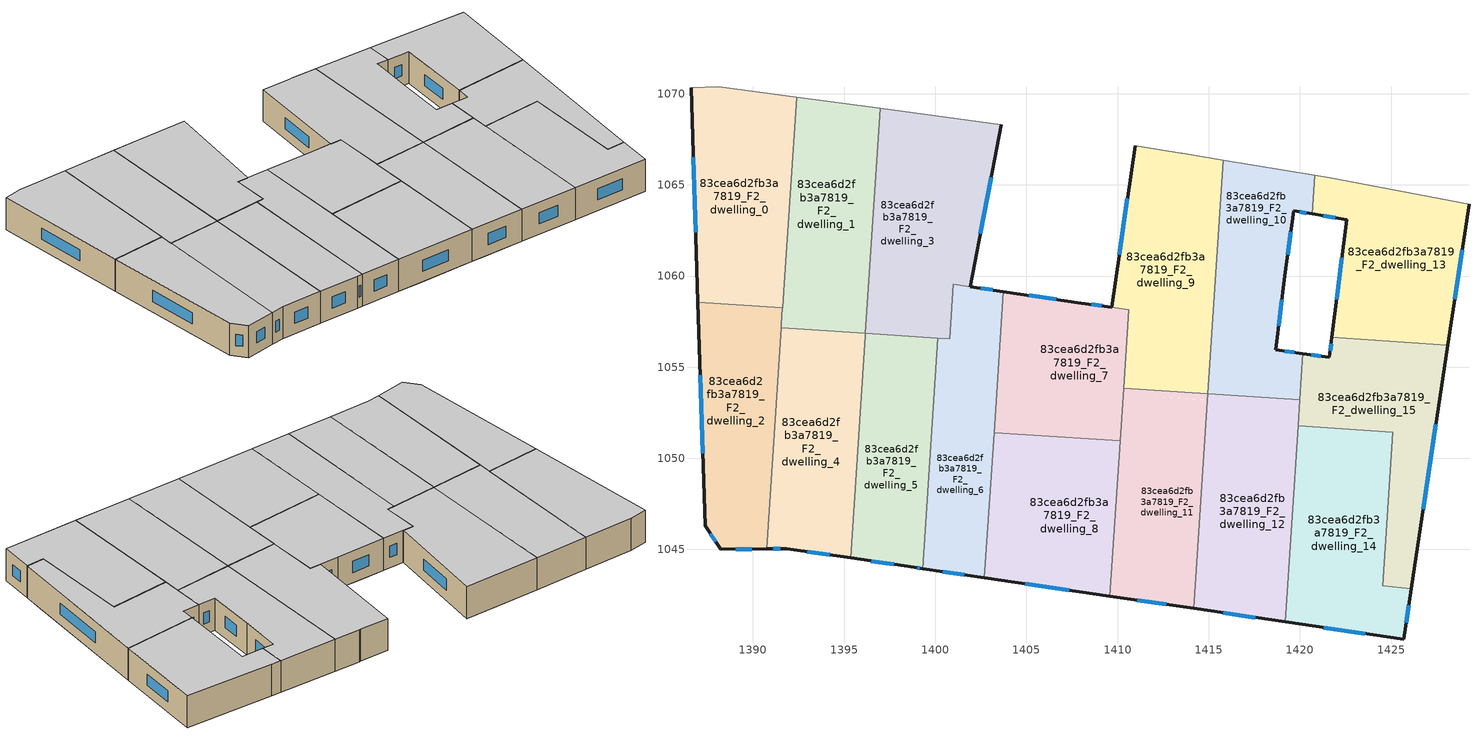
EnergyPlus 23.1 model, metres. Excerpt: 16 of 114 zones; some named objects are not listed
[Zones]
83cea6d2fb3a7819_F2_dwelling_0
 floor to 83cea6d2fb3a7819_F1_dwelling_0 (EU_floor_Construction): 1392.12,1069.85 1391.36,1058.34 1386.98,1058.63 1386.6,1070.34 1388.13,1070.39 z6
 floor to 83cea6d2fb3a7819_F1_dwelling_1 (EU_floor_Construction): 1392.39,1069.82 1391.63,1058.32 1391.36,1058.34 1392.12,1069.85 z6
 floor to 83cea6d2fb3a7819_F1_dwelling_2 (EU_floor_Construction): 1391.35,1058.34 1391.35,1058.27 1386.98,1058.56 1386.98,1058.63 z6
 floor to 83cea6d2fb3a7819_F1_dwelling_4 (EU_floor_Construction): 1391.62,1058.32 1391.62,1058.26 1391.35,1058.27 1391.36,1058.34 z6
 wall outside (EU_wall_Construction): 1386.6,1070.34 1386.98,1058.56 z6:9
 wall adiabatic (EU_wall_Construction): 1392.39,1069.82 1388.13,1070.39 1386.6,1070.34 z6:9
 wall to 83cea6d2fb3a7819_F2_dwelling_1 (EU_wall_Construction): 1391.62,1058.26 1391.68,1059.17 1392.39,1069.82 z6:9
 wall to 83cea6d2fb3a7819_F2_dwelling_2 (EU_wall_Construction): 1386.98,1058.56 1391.62,1058.26 z6:9
 window (EU_Window_Construction): 1386.72,1066.51 1386.86,1062.39 z6.98:8.02
 ceiling to 83cea6d2fb3a7819_F3_dwelling_0 (EU_floor_Construction): 1391.62,1058.26 1392.39,1069.82 1388.13,1070.39 1386.6,1070.34 1386.98,1058.56 z9
83cea6d2fb3a7819_F2_dwelling_1
 floor to 83cea6d2fb3a7819_F1_dwelling_1 (EU_floor_Construction): 1396.45,1069.27 1395.7,1058.05 1391.62,1058.32 1392.39,1069.82 z6
 floor to 83cea6d2fb3a7819_F1_dwelling_3 (EU_floor_Construction): 1396.99,1069.2 1396.17,1056.86 1395.63,1056.89 1395.64,1056.93 1395.7,1058.05 1396.45,1069.27 z6
 floor to 83cea6d2fb3a7819_F1_dwelling_4 (EU_floor_Construction): 1395.7,1058.05 1395.67,1057.45 1395.63,1056.93 1395.63,1056.89 1391.55,1057.16 1391.56,1057.33 1391.61,1058.16 1391.62,1058.32 z6
 wall adiabatic (EU_wall_Construction): 1396.99,1069.2 1392.39,1069.82 z6:9
 wall to 83cea6d2fb3a7819_F2_dwelling_3 (EU_wall_Construction): 1396.17,1056.86 1396.99,1069.2 z6:9
 wall to 83cea6d2fb3a7819_F2_dwelling_4 (EU_wall_Construction): 1391.55,1057.16 1396.17,1056.86 z6:9
 wall to 83cea6d2fb3a7819_F2_dwelling_2 (EU_wall_Construction): 1391.62,1058.26 1391.56,1057.33 1391.55,1057.16 z6:9
 ceiling to 83cea6d2fb3a7819_F3_dwelling_1 (EU_floor_Construction): 1396.17,1056.86 1396.99,1069.2 1392.39,1069.82 1391.62,1058.26 1391.56,1057.33 1391.55,1057.16 z9
83cea6d2fb3a7819_F2_dwelling_10
 floor to 83cea6d2fb3a7819_F1_dwelling_11 (EU_floor_Construction): 1420.81,1065.52 1420.67,1063.41 1419.66,1063.57 1419.17,1060.03 1418.68,1055.95 1420.16,1055.74 1419.99,1053.2 1414.96,1053.53 1415.8,1066.35 z6
 wall outside (EU_wall_Construction): 1420.16,1055.74 1418.68,1055.95 1419.17,1060.03 1419.66,1063.57 1420.67,1063.41 z6:9
 wall adiabatic (EU_wall_Construction): 1420.81,1065.52 1415.8,1066.35 z6:9
 wall to 83cea6d2fb3a7819_F2_dwelling_13 (EU_wall_Construction): 1420.67,1063.41 1420.81,1065.52 z6:9
 wall to 83cea6d2fb3a7819_F2_dwelling_9 (EU_wall_Construction): 1415.8,1066.35 1414.95,1053.53 z6:9
 wall to 83cea6d2fb3a7819_F2_dwelling_15 (EU_wall_Construction): 1419.99,1053.2 1420.16,1055.74 z6:9
 wall to 83cea6d2fb3a7819_F2_dwelling_12 (EU_wall_Construction): 1414.96,1053.53 1419.99,1053.2 z6:9
 window (EU_Window_Construction): 1419.99,1063.52 1420.34,1063.46 / 1419.33,1061.18 1419.5,1062.42 / 1418.84,1057.28 1419.01,1058.7 / 1419.68,1055.81 1419.16,1055.88 z6.98:8.02
 ceiling to 83cea6d2fb3a7819_F3_dwelling_10 (EU_floor_Construction): 1419.99,1053.2 1420.16,1055.74 1418.68,1055.95 1419.17,1060.03 1419.66,1063.57 1420.67,1063.41 1420.81,1065.52 1415.8,1066.35 1414.96,1053.53 z9
83cea6d2fb3a7819_F2_dwelling_11
 floor to 83cea6d2fb3a7819_F1_dwelling_12 (EU_floor_Construction): 1414.93,1053.2 1414.18,1041.76 1410.52,1042.3 1411.26,1053.44 z6
 floor to 83cea6d2fb3a7819_F1_dwelling_10 (EU_floor_Construction): 1414.79,1053.54 1414.77,1053.21 1411.26,1053.44 1411.28,1053.78 z6
 floor adiabatic (EU_floor_Construction): 1414.95,1053.53 1414.93,1053.2 1414.77,1053.21 1414.79,1053.54 z6; 1411.13,1051.55 1410.52,1042.3 1409.57,1042.44 1410.18,1051.62 z6
 floor to 83cea6d2fb3a7819_F1_dwelling_8 (EU_floor_Construction): 1411.28,1053.78 1411.13,1051.55 1410.18,1051.62 1410.33,1053.84 z6
 wall outside (EU_wall_Construction): 1409.57,1042.44 1414.18,1041.76 z6:9
 wall to 83cea6d2fb3a7819_F2_dwelling_12 (EU_wall_Construction): 1414.18,1041.76 1414.95,1053.53 z6:9
 wall to 83cea6d2fb3a7819_F2_dwelling_8 (EU_wall_Construction): 1410.14,1050.95 1409.57,1042.44 z6:9
 wall to 83cea6d2fb3a7819_F2_dwelling_9 (EU_wall_Construction): 1414.95,1053.53 1410.33,1053.84 z6:9
 wall to 83cea6d2fb3a7819_F2_dwelling_7 (EU_wall_Construction): 1410.33,1053.84 1410.14,1050.95 z6:9
 window (EU_Window_Construction): 1411.07,1042.22 1412.68,1041.98 z6.98:8.02
 ceiling to 83cea6d2fb3a7819_F3_dwelling_11 (EU_floor_Construction): 1414.18,1041.76 1414.95,1053.53 1410.33,1053.84 1409.57,1042.44 z9
83cea6d2fb3a7819_F2_dwelling_12
 floor adiabatic (EU_floor_Construction): 1419.97,1052.87 1419.19,1041.03 1414.85,1041.67 1415.61,1053.16 z6; 1419.99,1053.2 1419.97,1052.87 1414.93,1053.2 1414.95,1053.53 z6
 floor to 83cea6d2fb3a7819_F1_dwelling_12 (EU_floor_Construction): 1415.61,1053.16 1414.85,1041.67 1414.18,1041.76 1414.93,1053.2 z6
 wall outside (EU_wall_Construction): 1414.18,1041.76 1419.19,1041.03 z6:9
 wall to 83cea6d2fb3a7819_F2_dwelling_14 (EU_wall_Construction): 1419.19,1041.03 1419.9,1051.78 z6:9
 wall to 83cea6d2fb3a7819_F2_dwelling_15 (EU_wall_Construction): 1419.9,1051.78 1419.99,1053.2 z6:9
 window (EU_Window_Construction): 1415.8,1041.53 1417.56,1041.27 z6.98:8.02
 ceiling to 83cea6d2fb3a7819_F3_dwelling_12 (EU_floor_Construction): 1419.19,1041.03 1419.99,1053.2 1414.95,1053.53 1414.18,1041.76 z9
83cea6d2fb3a7819_F2_dwelling_13
 floor to 83cea6d2fb3a7819_F1_dwelling_14 (EU_floor_Construction): 1429.28,1063.95 1428.17,1056.54 1421.8,1056.96 1422.56,1063.1 1421.26,1063.31 1421.4,1065.42 1421.63,1065.38 z6
 floor to 83cea6d2fb3a7819_F1_dwelling_16 (EU_floor_Construction): 1428.17,1056.54 1428.12,1056.21 1421.75,1056.63 1421.8,1056.96 z6
 floor to 83cea6d2fb3a7819_F1_dwelling_11 (EU_floor_Construction): 1421.4,1065.42 1421.26,1063.31 1420.67,1063.41 1420.81,1065.52 z6
 wall outside (EU_wall_Construction): 1428.12,1056.21 1429.28,1063.95 / 1420.67,1063.41 1422.56,1063.1 1421.75,1056.63 z6:9
 wall adiabatic (EU_wall_Construction): 1429.28,1063.95 1421.63,1065.38 1420.81,1065.52 z6:9
 wall to 83cea6d2fb3a7819_F2_dwelling_15 (EU_wall_Construction): 1421.75,1056.63 1428.12,1056.21 z6:9
 window (EU_Window_Construction): 1428.5,1058.73 1428.9,1061.43 / 1422.3,1061 1422.02,1058.74 / 1421.28,1063.31 1421.94,1063.2 z6.98:8.02
 ceiling to 83cea6d2fb3a7819_F3_dwelling_13 (EU_floor_Construction): 1428.12,1056.21 1429.28,1063.95 1421.63,1065.38 1420.81,1065.52 1420.67,1063.41 1422.56,1063.1 1421.75,1056.63 z9
83cea6d2fb3a7819_F2_dwelling_14
 floor to 83cea6d2fb3a7819_F1_dwelling_15 (EU_floor_Construction): 1425.09,1051.44 1424.54,1043.02 1426.11,1042.85 1425.7,1040.07 1419.78,1040.94 1420.5,1051.74 z6
 floor to 83cea6d2fb3a7819_F1_dwelling_13 (EU_floor_Construction): 1420.5,1051.74 1419.78,1040.94 1419.19,1041.03 1419.9,1051.78 z6
 wall outside (EU_wall_Construction): 1419.19,1041.03 1425.7,1040.07 1426.11,1042.85 z6:9
 wall to 83cea6d2fb3a7819_F2_dwelling_15 (EU_wall_Construction): 1426.11,1042.85 1424.54,1043.02 1425.09,1051.44 1419.9,1051.78 z6:9
 window (EU_Window_Construction): 1421.3,1040.72 1423.58,1040.38 / 1425.83,1040.97 1425.98,1041.95 z6.98:8.02
 ceiling to 83cea6d2fb3a7819_F3_dwelling_14 (EU_floor_Construction): 1425.7,1040.07 1426.11,1042.85 1424.54,1043.02 1425.09,1051.44 1419.9,1051.78 1419.19,1041.03 z9
83cea6d2fb3a7819_F2_dwelling_15
 floor to 83cea6d2fb3a7819_F1_dwelling_16 (EU_floor_Construction): 1428.12,1056.21 1426.36,1044.51 1424.79,1044.68 1425.25,1051.75 1420.52,1052.07 1420.76,1055.66 1421.62,1055.54 1421.75,1056.63 z6
 floor to 83cea6d2fb3a7819_F1_dwelling_15 (EU_floor_Construction): 1425.25,1051.75 1424.79,1044.68 1426.36,1044.51 1426.11,1042.85 1424.54,1043.02 1425.09,1051.44 1420.5,1051.74 1420.52,1052.07 z6
 floor adiabatic (EU_floor_Construction): 1421.62,1055.54 1420.76,1055.66 1420.5,1051.74 1419.9,1051.78 1420.16,1055.74 z6
 wall outside (EU_wall_Construction): 1421.75,1056.63 1421.62,1055.54 1420.16,1055.74 / 1426.12,1042.86 1428.12,1056.21 z6:9
 window (EU_Window_Construction): 1421.14,1055.61 1420.63,1055.68 / 1421.71,1056.28 1421.66,1055.89 / 1426.77,1047.2 1427.47,1051.87 z6.98:8.02
 ceiling to 83cea6d2fb3a7819_F3_dwelling_15 (EU_floor_Construction): 1426.11,1042.85 1428.12,1056.21 1421.75,1056.63 1421.62,1055.54 1420.16,1055.74 1419.9,1051.78 1425.09,1051.44 1424.54,1043.02 z9
83cea6d2fb3a7819_F2_dwelling_2
 floor to 83cea6d2fb3a7819_F1_dwelling_2 (EU_floor_Construction): 1391.35,1058.27 1390.48,1045.03 1388.22,1045 1387.38,1046.29 1386.98,1058.56 z6
 floor to 83cea6d2fb3a7819_F1_dwelling_4 (EU_floor_Construction): 1391.62,1058.26 1391.56,1057.33 1390.75,1045.04 1390.48,1045.03 1391.35,1058.27 z6
 wall outside (EU_wall_Construction): 1386.98,1058.56 1387.38,1046.29 1388.22,1045 1390.75,1045.04 z6:9
 wall to 83cea6d2fb3a7819_F2_dwelling_4 (EU_wall_Construction): 1390.75,1045.04 1391.55,1057.16 z6:9
 window (EU_Window_Construction): 1387.11,1054.57 1387.25,1050.28 / 1389.04,1045.01 1389.93,1045.02 / 1387.65,1045.87 1387.95,1045.42 z6.98:8.02
 ceiling to 83cea6d2fb3a7819_F3_dwelling_2 (EU_floor_Construction): 1390.75,1045.04 1391.56,1057.33 1391.62,1058.26 1386.98,1058.56 1387.38,1046.29 1388.22,1045 z9
83cea6d2fb3a7819_F2_dwelling_3
 floor to 83cea6d2fb3a7819_F1_dwelling_3 (EU_floor_Construction): 1400.77,1068.68 1399.97,1056.61 1396.18,1056.86 1396.99,1069.2 z6
 floor to 83cea6d2fb3a7819_F1_dwelling_5 (EU_floor_Construction): 1403.63,1068.3 1401.91,1059.42 1400.98,1059.56 1400.78,1056.55 1399.97,1056.61 1400.77,1068.68 z6
 wall outside (EU_wall_Construction): 1401.91,1059.42 1403.63,1068.3 z6:9
 wall adiabatic (EU_wall_Construction): 1403.63,1068.3 1396.99,1069.2 z6:9
 wall to 83cea6d2fb3a7819_F2_dwelling_6 (EU_wall_Construction): 1400.13,1056.6 1400.78,1056.55 1400.98,1059.56 1401.91,1059.42 z6:9
 wall to 83cea6d2fb3a7819_F2_dwelling_5 (EU_wall_Construction): 1396.18,1056.86 1400.13,1056.6 z6:9
 window (EU_Window_Construction): 1402.47,1062.31 1403.07,1065.41 z6.98:8.02
 ceiling to 83cea6d2fb3a7819_F3_dwelling_3 (EU_floor_Construction): 1400.78,1056.55 1400.98,1059.56 1401.91,1059.42 1403.63,1068.3 1396.99,1069.2 1396.18,1056.86 z9
83cea6d2fb3a7819_F2_dwelling_4
 floor to 83cea6d2fb3a7819_F1_dwelling_4 (EU_floor_Construction): 1395.63,1056.89 1394.82,1044.61 1391.84,1045.05 1390.75,1045.04 1391.55,1057.16 z6
 floor to 83cea6d2fb3a7819_F1_dwelling_6 (EU_floor_Construction): 1396.05,1055.07 1395.36,1044.53 1394.82,1044.61 1395.51,1055.11 z6
 floor to 83cea6d2fb3a7819_F1_dwelling_3 (EU_floor_Construction): 1396.17,1056.86 1396.16,1056.7 1396.05,1055.07 1395.51,1055.11 1395.52,1055.32 1395.63,1056.89 z6
 wall outside (EU_wall_Construction): 1390.75,1045.04 1391.84,1045.05 1395.36,1044.53 z6:9
 wall to 83cea6d2fb3a7819_F2_dwelling_5 (EU_wall_Construction): 1395.36,1044.53 1396.16,1056.69 1396.17,1056.86 z6:9
 window (EU_Window_Construction): 1392.98,1044.88 1394.21,1044.7 / 1391.1,1045.04 1391.48,1045.05 z6.98:8.02
 ceiling to 83cea6d2fb3a7819_F3_dwelling_4 (EU_floor_Construction): 1395.36,1044.53 1396.16,1056.69 1396.17,1056.86 1391.55,1057.16 1390.75,1045.04 1391.84,1045.05 z9
83cea6d2fb3a7819_F2_dwelling_5
 floor to 83cea6d2fb3a7819_F1_dwelling_6 (EU_floor_Construction): 1399.85,1054.82 1399.14,1043.98 1395.36,1044.53 1396.05,1055.07 z6
 floor to 83cea6d2fb3a7819_F1_dwelling_3 (EU_floor_Construction): 1399.97,1056.61 1399.85,1054.82 1396.05,1055.07 1396.17,1056.86 z6
 floor to 83cea6d2fb3a7819_F1_dwelling_7 (EU_floor_Construction): 1400.02,1054.81 1399.3,1043.95 1399.14,1043.98 1399.85,1054.82 z6
 floor to 83cea6d2fb3a7819_F1_dwelling_5 (EU_floor_Construction): 1400.13,1056.6 1400.02,1054.81 1399.85,1054.82 1399.97,1056.61 z6
 wall outside (EU_wall_Construction): 1395.36,1044.53 1398.85,1044.02 1399.3,1043.95 z6:9
 wall to 83cea6d2fb3a7819_F2_dwelling_6 (EU_wall_Construction): 1399.3,1043.95 1400.13,1056.6 z6:9
 window (EU_Window_Construction): 1399,1044 1399.15,1043.97 / 1396.49,1044.37 1397.72,1044.19 z6.98:8.02
 ceiling to 83cea6d2fb3a7819_F3_dwelling_5 (EU_floor_Construction): 1399.3,1043.95 1400.13,1056.6 1396.17,1056.86 1395.36,1044.53 1398.85,1044.02 z9
83cea6d2fb3a7819_F2_dwelling_6
 floor to 83cea6d2fb3a7819_F1_dwelling_7 (EU_floor_Construction): 1403.43,1054.58 1402.7,1043.45 1399.3,1043.95 1400.02,1054.81 z6
 floor to 83cea6d2fb3a7819_F1_dwelling_5 (EU_floor_Construction): 1403.73,1059.15 1403.43,1054.58 1400.02,1054.81 1400.13,1056.6 1400.78,1056.55 1400.98,1059.56 z6
 wall outside (EU_wall_Construction): 1403.73,1059.15 1401.91,1059.42 / 1399.3,1043.95 1402.7,1043.45 z6:9
 wall to 83cea6d2fb3a7819_F2_dwelling_8 (EU_wall_Construction): 1402.7,1043.45 1403.22,1051.41 z6:9
 wall to 83cea6d2fb3a7819_F2_dwelling_7 (EU_wall_Construction): 1403.22,1051.41 1403.73,1059.15 z6:9
 window (EU_Window_Construction): 1403.14,1059.24 1402.51,1059.33 / 1400.4,1043.79 1401.59,1043.62 z6.98:8.02
 ceiling to 83cea6d2fb3a7819_F3_dwelling_6 (EU_floor_Construction): 1402.7,1043.45 1403.73,1059.15 1400.98,1059.56 1400.78,1056.55 1400.13,1056.6 1399.3,1043.95 z9
83cea6d2fb3a7819_F2_dwelling_7
 floor to 83cea6d2fb3a7819_F1_dwelling_8 (EU_floor_Construction): 1410.61,1058.14 1410.18,1051.62 1405.19,1051.95 1405.64,1058.87 1408.02,1058.52 z6
 floor adiabatic (EU_floor_Construction): 1405.64,1058.87 1405.35,1054.46 1403.43,1054.58 1403.73,1059.15 z6; 1410.18,1051.62 1410.14,1050.95 1405.14,1051.28 1405.19,1051.95 z6
 floor to 83cea6d2fb3a7819_F1_dwelling_7 (EU_floor_Construction): 1405.35,1054.46 1405.14,1051.28 1403.22,1051.41 1403.43,1054.58 z6
 wall outside (EU_wall_Construction): 1409.67,1058.28 1408.02,1058.52 1403.73,1059.15 z6:9
 wall to 83cea6d2fb3a7819_F2_dwelling_9 (EU_wall_Construction): 1410.33,1053.84 1410.61,1058.14 1409.68,1058.28 z6:9
 wall to 83cea6d2fb3a7819_F2_dwelling_8 (EU_wall_Construction): 1403.22,1051.41 1410.14,1050.95 z6:9
 window (EU_Window_Construction): 1406.63,1058.73 1405.13,1058.95 / 1409.14,1058.36 1408.56,1058.44 z6.98:8.02
 ceiling to 83cea6d2fb3a7819_F3_dwelling_7 (EU_floor_Construction): 1410.14,1050.95 1410.61,1058.14 1408.02,1058.52 1403.73,1059.15 1403.22,1051.41 z9
83cea6d2fb3a7819_F2_dwelling_8
 floor to 83cea6d2fb3a7819_F1_dwelling_7 (EU_floor_Construction): 1405.14,1051.28 1404.61,1043.17 1402.7,1043.45 1403.22,1051.41 z6
 floor adiabatic (EU_floor_Construction): 1410.14,1050.95 1409.58,1042.44 1404.61,1043.17 1405.14,1051.28 z6
 wall outside (EU_wall_Construction): 1402.7,1043.45 1409.57,1042.44 z6:9
 window (EU_Window_Construction): 1404.93,1043.12 1407.34,1042.77 z6.98:8.02
 ceiling to 83cea6d2fb3a7819_F3_dwelling_8 (EU_floor_Construction): 1409.57,1042.44 1410.14,1050.95 1403.22,1051.41 1402.7,1043.45 z9
83cea6d2fb3a7819_F2_dwelling_9
 floor to 83cea6d2fb3a7819_F1_dwelling_10 (EU_floor_Construction): 1415.64,1066.38 1414.79,1053.55 1411.28,1053.78 1411.56,1058.01 1409.68,1058.28 1410.96,1067.14 1413.5,1066.74 1413.55,1066.73 z6
 floor adiabatic (EU_floor_Construction): 1415.8,1066.35 1414.95,1053.53 1414.79,1053.55 1415.64,1066.38 z6
 floor to 83cea6d2fb3a7819_F1_dwelling_8 (EU_floor_Construction): 1411.56,1058.01 1411.28,1053.78 1410.33,1053.84 1410.61,1058.14 z6
 wall outside (EU_wall_Construction): 1410.96,1067.14 1409.68,1058.28 z6:9
 wall adiabatic (EU_wall_Construction): 1415.8,1066.35 1413.55,1066.73 1413.5,1066.74 1410.96,1067.14 z6:9
 window (EU_Window_Construction): 1410.54,1064.26 1410.1,1061.16 z6.98:8.02
 ceiling to 83cea6d2fb3a7819_F3_dwelling_9 (EU_floor_Construction): 1414.95,1053.53 1415.8,1066.35 1413.55,1066.73 1413.5,1066.74 1410.96,1067.14 1409.68,1058.28 1410.61,1058.14 1410.33,1053.84 z9
[Building]
EU S2 Campaign: North Axis=0; Terrain=City; Solar Distribution=FullExterior
[Site:Location]
Bologna: Latitude=44.5; Longitude=11.25; Time Zone=1; Elevation=37
[SizingPeriod:WeatherFileDays]
AnnualSizingPeriod: Begin Month=1; Begin Day of Month=1; End Month=12; End Day of Month=31; Day of Week for Start Day=Monday; Use Weather File Daylight Saving Period=No; Use Weather File Rain and Snow Indicators=No
[MATERIAL]
EU_InternalMass_Material: Roughness=MediumRough; Thickness=0.1; Conductivity=1; Density=1800; Specific Heat=900; Thermal Absorptance=0.9; Solar Absorptance=0.7; Visible Absorptance=0.7
[MATERIAL:NOMASS] Roughness=MediumRough; Thermal Absorptance=0.9; Solar Absorptance=0.7; Visible Absorptance=0.7
Name | Thermal Resistance
EU_wall_NoMass | 0.905828
EU_floor_NoMass | 0.67114
[WINDOWMATERIAL:SIMPLEGLAZINGSYSTEM]
EU_Window_SimpleGlazing: UFactor=4.52486; Solar Heat Gain Coefficient=0.85; Visible Transmittance=0.85
[CONSTRUCTION]
EU_wall_Construction: EU_wall_NoMass
EU_floor_Construction: EU_floor_NoMass
EU_Window_Construction: EU_Window_SimpleGlazing
EU_InternalMass_Construction: EU_InternalMass_Material
[ZONE] Type=1; Multiplier=1; Ceiling Height=autocalculate; Floor Area=autocalculate; Part of Total Floor Area=Yes
Name | Volume
83cea6d2fb3a7819_F2_dwelling_0 | 184.442
83cea6d2fb3a7819_F2_dwelling_1 | 174.008
83cea6d2fb3a7819_F2_dwelling_10 | 161.32
83cea6d2fb3a7819_F2_dwelling_11 | 161.315
83cea6d2fb3a7819_F2_dwelling_12 | 181.75
83cea6d2fb3a7819_F2_dwelling_13 | 171.592
83cea6d2fb3a7819_F2_dwelling_14 | 183.884
83cea6d2fb3a7819_F2_dwelling_15 | 159.271
83cea6d2fb3a7819_F2_dwelling_2 | 158.692
83cea6d2fb3a7819_F2_dwelling_3 | 209.846
83cea6d2fb3a7819_F2_dwelling_4 | 169.292
83cea6d2fb3a7819_F2_dwelling_5 | 149.108
83cea6d2fb3a7819_F2_dwelling_6 | 155.688
83cea6d2fb3a7819_F2_dwelling_7 | 155.539
83cea6d2fb3a7819_F2_dwelling_8 | 171.557
83cea6d2fb3a7819_F2_dwelling_9 | 197.795
[INTERNALMASS] Construction=EU_InternalMass_Construction
Name | Zone or ZoneList | Surface Area
83cea6d2fb3a7819_F2_dwelling_0_EU_InternalMass | 83cea6d2fb3a7819_F2_dwelling_0 | 61.4858
83cea6d2fb3a7819_F2_dwelling_1_EU_InternalMass | 83cea6d2fb3a7819_F2_dwelling_1 | 57.9745
83cea6d2fb3a7819_F2_dwelling_2_EU_InternalMass | 83cea6d2fb3a7819_F2_dwelling_2 | 52.8953
83cea6d2fb3a7819_F2_dwelling_3_EU_InternalMass | 83cea6d2fb3a7819_F2_dwelling_3 | 69.9854
83cea6d2fb3a7819_F2_dwelling_4_EU_InternalMass | 83cea6d2fb3a7819_F2_dwelling_4 | 56.4304
83cea6d2fb3a7819_F2_dwelling_5_EU_InternalMass | 83cea6d2fb3a7819_F2_dwelling_5 | 49.6995
83cea6d2fb3a7819_F2_dwelling_6_EU_InternalMass | 83cea6d2fb3a7819_F2_dwelling_6 | 51.8994
83cea6d2fb3a7819_F2_dwelling_7_EU_InternalMass | 83cea6d2fb3a7819_F2_dwelling_7 | 51.8458
83cea6d2fb3a7819_F2_dwelling_8_EU_InternalMass | 83cea6d2fb3a7819_F2_dwelling_8 | 57.1864
83cea6d2fb3a7819_F2_dwelling_9_EU_InternalMass | 83cea6d2fb3a7819_F2_dwelling_9 | 65.9308
83cea6d2fb3a7819_F2_dwelling_10_EU_InternalMass | 83cea6d2fb3a7819_F2_dwelling_10 | 53.8096
83cea6d2fb3a7819_F2_dwelling_11_EU_InternalMass | 83cea6d2fb3a7819_F2_dwelling_11 | 53.8066
83cea6d2fb3a7819_F2_dwelling_12_EU_InternalMass | 83cea6d2fb3a7819_F2_dwelling_12 | 60.5833
83cea6d2fb3a7819_F2_dwelling_13_EU_InternalMass | 83cea6d2fb3a7819_F2_dwelling_13 | 57.1973
83cea6d2fb3a7819_F2_dwelling_14_EU_InternalMass | 83cea6d2fb3a7819_F2_dwelling_14 | 61.2943
83cea6d2fb3a7819_F2_dwelling_15_EU_InternalMass | 83cea6d2fb3a7819_F2_dwelling_15 | 53.0928
[OTHEREQUIPMENT] Fuel Type=Electricity; Design Level Calculation Method=Watts/Area; Power per Zone Floor Area=1; Fraction Latent=0; Fraction Radiant=0; Fraction Lost=0; Carbon Dioxide Generation Rate=0; EndUse Subcategory=EU_Step8_InternalGains
Name | Zone or ZoneList or Space or SpaceList | Schedule
EU_Step8_InternalGain_83cea6d2fb3a7819_F2_dwelling_0_f000 | 83cea6d2fb3a7819_F2_dwelling_0 | EU_Step8_GainSchedule_83cea6d2fb3a7819_F2_dwelling_0_f000
EU_Step8_InternalGain_83cea6d2fb3a7819_F2_dwelling_1_f000 | 83cea6d2fb3a7819_F2_dwelling_1 | EU_Step8_GainSchedule_83cea6d2fb3a7819_F2_dwelling_1_f000
EU_Step8_InternalGain_83cea6d2fb3a7819_F2_dwelling_2_f000 | 83cea6d2fb3a7819_F2_dwelling_2 | EU_Step8_GainSchedule_83cea6d2fb3a7819_F2_dwelling_2_f000
EU_Step8_InternalGain_83cea6d2fb3a7819_F2_dwelling_3_f000 | 83cea6d2fb3a7819_F2_dwelling_3 | EU_Step8_GainSchedule_83cea6d2fb3a7819_F2_dwelling_3_f000
EU_Step8_InternalGain_83cea6d2fb3a7819_F2_dwelling_4_f000 | 83cea6d2fb3a7819_F2_dwelling_4 | EU_Step8_GainSchedule_83cea6d2fb3a7819_F2_dwelling_4_f000
EU_Step8_InternalGain_83cea6d2fb3a7819_F2_dwelling_5_f000 | 83cea6d2fb3a7819_F2_dwelling_5 | EU_Step8_GainSchedule_83cea6d2fb3a7819_F2_dwelling_5_f000
EU_Step8_InternalGain_83cea6d2fb3a7819_F2_dwelling_6_f000 | 83cea6d2fb3a7819_F2_dwelling_6 | EU_Step8_GainSchedule_83cea6d2fb3a7819_F2_dwelling_6_f000
EU_Step8_InternalGain_83cea6d2fb3a7819_F2_dwelling_7_f000 | 83cea6d2fb3a7819_F2_dwelling_7 | EU_Step8_GainSchedule_83cea6d2fb3a7819_F2_dwelling_7_f000
EU_Step8_InternalGain_83cea6d2fb3a7819_F2_dwelling_8_f000 | 83cea6d2fb3a7819_F2_dwelling_8 | EU_Step8_GainSchedule_83cea6d2fb3a7819_F2_dwelling_8_f000
EU_Step8_InternalGain_83cea6d2fb3a7819_F2_dwelling_9_f000 | 83cea6d2fb3a7819_F2_dwelling_9 | EU_Step8_GainSchedule_83cea6d2fb3a7819_F2_dwelling_9_f000
EU_Step8_InternalGain_83cea6d2fb3a7819_F2_dwelling_10_f000 | 83cea6d2fb3a7819_F2_dwelling_10 | EU_Step8_GainSchedule_83cea6d2fb3a7819_F2_dwelling_10_f000
EU_Step8_InternalGain_83cea6d2fb3a7819_F2_dwelling_11_f000 | 83cea6d2fb3a7819_F2_dwelling_11 | EU_Step8_GainSchedule_83cea6d2fb3a7819_F2_dwelling_11_f000
EU_Step8_InternalGain_83cea6d2fb3a7819_F2_dwelling_12_f000 | 83cea6d2fb3a7819_F2_dwelling_12 | EU_Step8_GainSchedule_83cea6d2fb3a7819_F2_dwelling_12_f000
EU_Step8_InternalGain_83cea6d2fb3a7819_F2_dwelling_13_f000 | 83cea6d2fb3a7819_F2_dwelling_13 | EU_Step8_GainSchedule_83cea6d2fb3a7819_F2_dwelling_13_f000
EU_Step8_InternalGain_83cea6d2fb3a7819_F2_dwelling_14_f000 | 83cea6d2fb3a7819_F2_dwelling_14 | EU_Step8_GainSchedule_83cea6d2fb3a7819_F2_dwelling_14_f000
EU_Step8_InternalGain_83cea6d2fb3a7819_F2_dwelling_15_f000 | 83cea6d2fb3a7819_F2_dwelling_15 | EU_Step8_GainSchedule_83cea6d2fb3a7819_F2_dwelling_15_f000
[ZONEVENTILATION:DESIGNFLOWRATE] Schedule=EU_AlwaysOn; Design Flow Rate Calculation Method=AirChanges/Hour; Air Changes per Hour=0.73129; Ventilation Type=Natural; Fan Pressure Rise=0; Fan Total Efficiency=1; Constant Term Coefficient=1; Temperature Term Coefficient=0; Velocity Term Coefficient=0; Velocity Squared Term Coefficient=0; Minimum Indoor Temperature=-100; Maximum Indoor Temperature=100; Delta Temperature=-100; Minimum Outdoor Temperature=-100; Maximum Outdoor Temperature=100; Maximum Wind Speed=40
Name | Zone or ZoneList or Space or SpaceList
EU_ConstantAir_83cea6d2fb3a7819_F2_dwelling_0 | 83cea6d2fb3a7819_F2_dwelling_0
EU_ConstantAir_83cea6d2fb3a7819_F2_dwelling_1 | 83cea6d2fb3a7819_F2_dwelling_1
EU_ConstantAir_83cea6d2fb3a7819_F2_dwelling_2 | 83cea6d2fb3a7819_F2_dwelling_2
EU_ConstantAir_83cea6d2fb3a7819_F2_dwelling_3 | 83cea6d2fb3a7819_F2_dwelling_3
EU_ConstantAir_83cea6d2fb3a7819_F2_dwelling_4 | 83cea6d2fb3a7819_F2_dwelling_4
EU_ConstantAir_83cea6d2fb3a7819_F2_dwelling_5 | 83cea6d2fb3a7819_F2_dwelling_5
EU_ConstantAir_83cea6d2fb3a7819_F2_dwelling_6 | 83cea6d2fb3a7819_F2_dwelling_6
EU_ConstantAir_83cea6d2fb3a7819_F2_dwelling_7 | 83cea6d2fb3a7819_F2_dwelling_7
EU_ConstantAir_83cea6d2fb3a7819_F2_dwelling_8 | 83cea6d2fb3a7819_F2_dwelling_8
EU_ConstantAir_83cea6d2fb3a7819_F2_dwelling_9 | 83cea6d2fb3a7819_F2_dwelling_9
EU_ConstantAir_83cea6d2fb3a7819_F2_dwelling_10 | 83cea6d2fb3a7819_F2_dwelling_10
EU_ConstantAir_83cea6d2fb3a7819_F2_dwelling_11 | 83cea6d2fb3a7819_F2_dwelling_11
EU_ConstantAir_83cea6d2fb3a7819_F2_dwelling_12 | 83cea6d2fb3a7819_F2_dwelling_12
EU_ConstantAir_83cea6d2fb3a7819_F2_dwelling_13 | 83cea6d2fb3a7819_F2_dwelling_13
EU_ConstantAir_83cea6d2fb3a7819_F2_dwelling_14 | 83cea6d2fb3a7819_F2_dwelling_14
EU_ConstantAir_83cea6d2fb3a7819_F2_dwelling_15 | 83cea6d2fb3a7819_F2_dwelling_15
[HVACTEMPLATE:ZONE:IDEALLOADSAIRSYSTEM] System Availability Schedule=EU_AlwaysOn; Maximum Heating Supply Air Temperature=50; Minimum Cooling Supply Air Temperature=13; Maximum Heating Supply Air Humidity Ratio=0.0156; Minimum Cooling Supply Air Humidity Ratio=0.0077; Heating Limit=NoLimit; Cooling Limit=NoLimit; Heating Availability Schedule=EU_AlwaysOn; Cooling Availability Schedule=EU_CoolingOff; Dehumidification Control Type=ConstantSensibleHeatRatio; Cooling Sensible Heat Ratio=0.7; Dehumidification Setpoint=60; Humidification Control Type=None; Humidification Setpoint=30; Outdoor Air Method=None; Outdoor Air Flow Rate per Person=0.00944; Outdoor Air Flow Rate per Zone Floor Area=0; Outdoor Air Flow Rate per Zone=0; Demand Controlled Ventilation Type=None; Outdoor Air Economizer Type=NoEconomizer; Heat Recovery Type=None; Sensible Heat Recovery Effectiveness=0.7; Latent Heat Recovery Effectiveness=0.65
Name | Template Thermostat
83cea6d2fb3a7819_F2_dwelling_0 | EU_HeatOnly_83cea6d2fb3a7819_F2_dwelling_0
83cea6d2fb3a7819_F2_dwelling_1 | EU_HeatOnly_83cea6d2fb3a7819_F2_dwelling_1
83cea6d2fb3a7819_F2_dwelling_2 | EU_HeatOnly_83cea6d2fb3a7819_F2_dwelling_2
83cea6d2fb3a7819_F2_dwelling_3 | EU_HeatOnly_83cea6d2fb3a7819_F2_dwelling_3
83cea6d2fb3a7819_F2_dwelling_4 | EU_HeatOnly_83cea6d2fb3a7819_F2_dwelling_4
83cea6d2fb3a7819_F2_dwelling_5 | EU_HeatOnly_83cea6d2fb3a7819_F2_dwelling_5
83cea6d2fb3a7819_F2_dwelling_6 | EU_HeatOnly_83cea6d2fb3a7819_F2_dwelling_6
83cea6d2fb3a7819_F2_dwelling_7 | EU_HeatOnly_83cea6d2fb3a7819_F2_dwelling_7
83cea6d2fb3a7819_F2_dwelling_8 | EU_HeatOnly_83cea6d2fb3a7819_F2_dwelling_8
83cea6d2fb3a7819_F2_dwelling_9 | EU_HeatOnly_83cea6d2fb3a7819_F2_dwelling_9
83cea6d2fb3a7819_F2_dwelling_10 | EU_HeatOnly_83cea6d2fb3a7819_F2_dwelling_10
83cea6d2fb3a7819_F2_dwelling_11 | EU_HeatOnly_83cea6d2fb3a7819_F2_dwelling_11
83cea6d2fb3a7819_F2_dwelling_12 | EU_HeatOnly_83cea6d2fb3a7819_F2_dwelling_12
83cea6d2fb3a7819_F2_dwelling_13 | EU_HeatOnly_83cea6d2fb3a7819_F2_dwelling_13
83cea6d2fb3a7819_F2_dwelling_14 | EU_HeatOnly_83cea6d2fb3a7819_F2_dwelling_14
83cea6d2fb3a7819_F2_dwelling_15 | EU_HeatOnly_83cea6d2fb3a7819_F2_dwelling_15
[SIZING:ZONE] Zone Cooling Design Supply Air Temperature Input Method=SupplyAirTemperature; Zone Cooling Design Supply Air Temperature=13; Zone Heating Design Supply Air Temperature Input Method=SupplyAirTemperature; Zone Heating Design Supply Air Temperature=50; Zone Cooling Design Supply Air Humidity Ratio=0.008; Zone Heating Design Supply Air Humidity Ratio=0.008; Cooling Design Air Flow Method=DesignDay; Cooling Design Air Flow Rate=0; Cooling Minimum Air Flow per Zone Floor Area=0.000762; Cooling Minimum Air Flow=0; Cooling Minimum Air Flow Fraction=0.2; Heating Design Air Flow Method=DesignDay; Heating Design Air Flow Rate=0; Heating Maximum Air Flow per Zone Floor Area=0.002032; Heating Maximum Air Flow=0.141576; Heating Maximum Air Flow Fraction=0.3; Account for Dedicated Outdoor Air System=No; Dedicated Outdoor Air System Control Strategy=NeutralSupplyAir; Dedicated Outdoor Air Low Setpoint Temperature for Design=autosize; Dedicated Outdoor Air High Setpoint Temperature for Design=autosize; Zone Load Sizing Method=Sensible Load Only No Latent Load; Zone Latent Cooling Design Supply Air Humidity Ratio Input Method=HumidityRatioDifference; Zone Cooling Design Supply Air Humidity Ratio Difference=0.005; Zone Latent Heating Design Supply Air Humidity Ratio Input Method=HumidityRatioDifference; Zone Humidification Design Supply Air Humidity Ratio Difference=0.005
83cea6d2fb3a7819_F2_dwelling_0; 83cea6d2fb3a7819_F2_dwelling_1; 83cea6d2fb3a7819_F2_dwelling_2; 83cea6d2fb3a7819_F2_dwelling_3; 83cea6d2fb3a7819_F2_dwelling_4; 83cea6d2fb3a7819_F2_dwelling_5; 83cea6d2fb3a7819_F2_dwelling_6; 83cea6d2fb3a7819_F2_dwelling_7; 83cea6d2fb3a7819_F2_dwelling_8; 83cea6d2fb3a7819_F2_dwelling_9; 83cea6d2fb3a7819_F2_dwelling_10; 83cea6d2fb3a7819_F2_dwelling_11; 83cea6d2fb3a7819_F2_dwelling_12; 83cea6d2fb3a7819_F2_dwelling_13; 83cea6d2fb3a7819_F2_dwelling_14; 83cea6d2fb3a7819_F2_dwelling_15
[SCHEDULE:CONSTANT]
Name | Hourly Value
EU_AlwaysOn | 1
EU_CoolingOff | 0
[SCHEDULE:FILE] Column Number=1; Rows to Skip at Top=0; Number of Hours of Data=8760; Column Separator=Comma; Interpolate to Timestep=No; Minutes per Item=60; Adjust Schedule for Daylight Savings=Yes
Name | File
EU_Step8_GainSchedule_83cea6d2fb3a7819_F2_dwelling_0_f000 | ../../schedules/83cea6d2fb3a7819/83cea6d2fb3a7819_F2_dwelling_0_f000_gain.csv
EU_Step8_GainSchedule_83cea6d2fb3a7819_F2_dwelling_1_f000 | ../../schedules/83cea6d2fb3a7819/83cea6d2fb3a7819_F2_dwelling_1_f000_gain.csv
EU_Step8_GainSchedule_83cea6d2fb3a7819_F2_dwelling_2_f000 | ../../schedules/83cea6d2fb3a7819/83cea6d2fb3a7819_F2_dwelling_2_f000_gain.csv
EU_Step8_GainSchedule_83cea6d2fb3a7819_F2_dwelling_3_f000 | ../../schedules/83cea6d2fb3a7819/83cea6d2fb3a7819_F2_dwelling_3_f000_gain.csv
EU_Step8_GainSchedule_83cea6d2fb3a7819_F2_dwelling_4_f000 | ../../schedules/83cea6d2fb3a7819/83cea6d2fb3a7819_F2_dwelling_4_f000_gain.csv
EU_Step8_GainSchedule_83cea6d2fb3a7819_F2_dwelling_5_f000 | ../../schedules/83cea6d2fb3a7819/83cea6d2fb3a7819_F2_dwelling_5_f000_gain.csv
EU_Step8_GainSchedule_83cea6d2fb3a7819_F2_dwelling_6_f000 | ../../schedules/83cea6d2fb3a7819/83cea6d2fb3a7819_F2_dwelling_6_f000_gain.csv
EU_Step8_GainSchedule_83cea6d2fb3a7819_F2_dwelling_7_f000 | ../../schedules/83cea6d2fb3a7819/83cea6d2fb3a7819_F2_dwelling_7_f000_gain.csv
EU_Step8_GainSchedule_83cea6d2fb3a7819_F2_dwelling_8_f000 | ../../schedules/83cea6d2fb3a7819/83cea6d2fb3a7819_F2_dwelling_8_f000_gain.csv
EU_Step8_GainSchedule_83cea6d2fb3a7819_F2_dwelling_9_f000 | ../../schedules/83cea6d2fb3a7819/83cea6d2fb3a7819_F2_dwelling_9_f000_gain.csv
EU_Step8_GainSchedule_83cea6d2fb3a7819_F2_dwelling_10_f000 | ../../schedules/83cea6d2fb3a7819/83cea6d2fb3a7819_F2_dwelling_10_f000_gain.csv
EU_Step8_GainSchedule_83cea6d2fb3a7819_F2_dwelling_11_f000 | ../../schedules/83cea6d2fb3a7819/83cea6d2fb3a7819_F2_dwelling_11_f000_gain.csv
EU_Step8_GainSchedule_83cea6d2fb3a7819_F2_dwelling_12_f000 | ../../schedules/83cea6d2fb3a7819/83cea6d2fb3a7819_F2_dwelling_12_f000_gain.csv
EU_Step8_GainSchedule_83cea6d2fb3a7819_F2_dwelling_13_f000 | ../../schedules/83cea6d2fb3a7819/83cea6d2fb3a7819_F2_dwelling_13_f000_gain.csv
EU_Step8_GainSchedule_83cea6d2fb3a7819_F2_dwelling_14_f000 | ../../schedules/83cea6d2fb3a7819/83cea6d2fb3a7819_F2_dwelling_14_f000_gain.csv
EU_Step8_GainSchedule_83cea6d2fb3a7819_F2_dwelling_15_f000 | ../../schedules/83cea6d2fb3a7819/83cea6d2fb3a7819_F2_dwelling_15_f000_gain.csv
